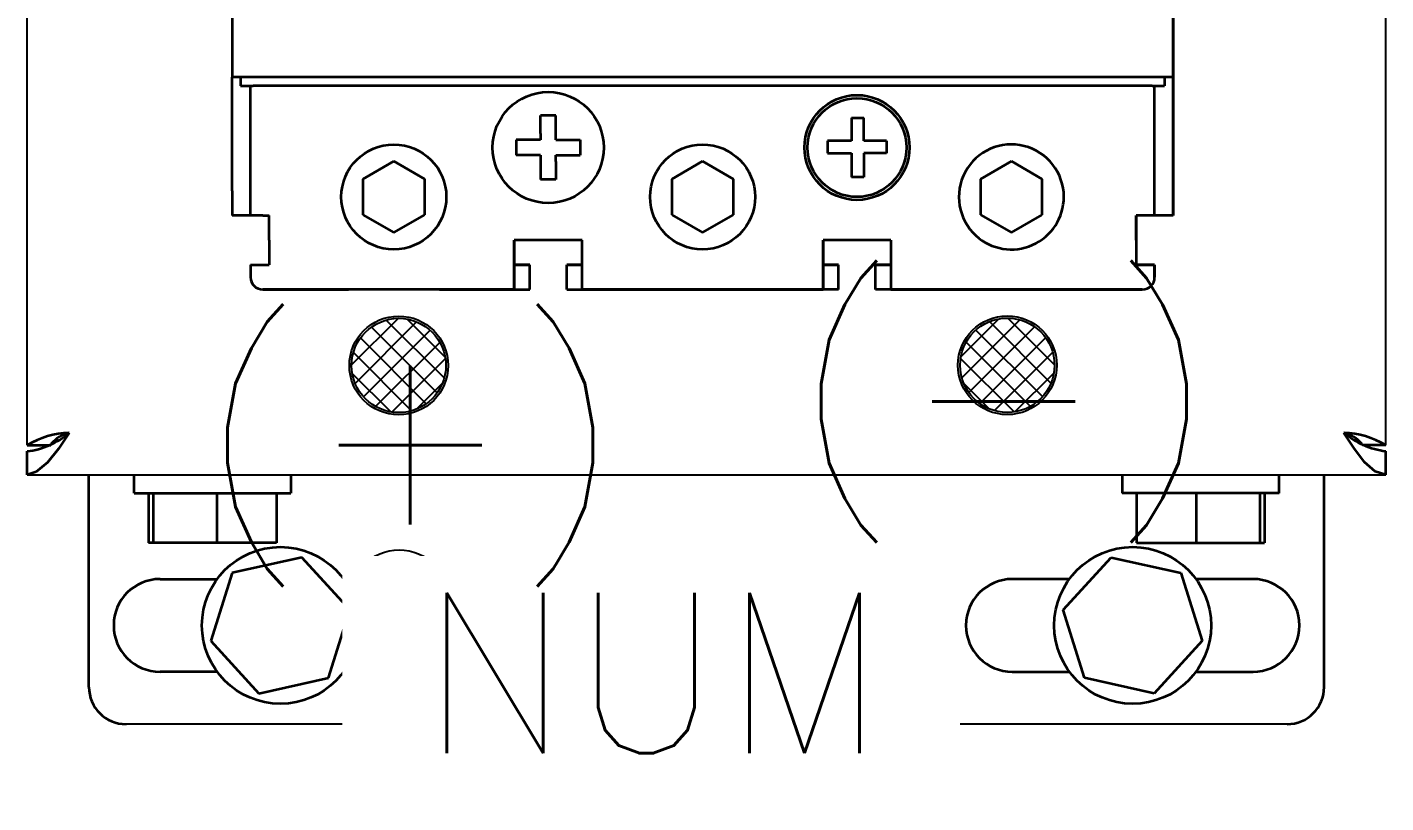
# Model space of a CAD drawing. Header units: millimetres. Extents: x -171 to 6, y 0 to 21.
# Drawn here: x -5.05 to 5.95, y 0 to 6.28 of the extents above; entities that cross this region are included whole.
import ezdxf
from ezdxf.enums import TextEntityAlignment as Align

# ---------------------------------------------------------------- set-up
doc = ezdxf.new("R2010")
doc.units = ezdxf.units.MM
doc.set_wipeout_variables(frame=1)
doc.styles.add('Romans', font='romans.shx')

msp = doc.modelspace()

# ---------------------------------------------------------------- linework, layer by layer
at = {"color": 7}
for p, q in [((-5.051, 2.897), (-5.051, 18.417)), ((5.949, 2.897), (5.949, 18.417)), ((-2.425, 3.546), (-2.046, 3.924)), ((-2.396, 3.397), (-1.898, 3.895)), ((-1.732, 3.321), (-2.264, 3.853)), ((-1.675, 3.441), (-2.144, 3.91)), ((-1.667, 3.61), (-1.975, 3.918)), ((2.508, 3.612), (2.816, 3.919)), ((2.516, 3.443), (2.985, 3.912)), ((2.572, 3.323), (3.105, 3.855)), ((3.237, 3.399), (2.739, 3.897)), ((3.265, 3.547), (2.887, 3.926)), ((-1.82, 3.232), (-2.353, 3.765)), ((-2.328, 3.288), (-1.789, 3.827)), ((3.169, 3.29), (2.63, 3.829)), ((2.661, 3.234), (3.193, 3.767)), ((-1.939, 3.175), (-2.41, 3.646)), ((-2.23, 3.21), (-1.71, 3.729)), ((3.071, 3.211), (2.551, 3.731)), ((2.78, 3.177), (3.251, 3.648)), ((-2.098, 3.165), (-1.665, 3.598)), ((2.939, 3.166), (2.506, 3.599)), ((-2.107, 3.166), (-2.419, 3.478)), ((2.948, 3.168), (3.26, 3.48)), ((-1.897, 3.19), (-1.691, 3.396)), ((2.737, 3.191), (2.531, 3.397)), ((-5.051, 2.657), (5.949, 2.657)), ((5.149, 0.637), (-4.251, 0.637))]:
    msp.add_line(p, q, dxfattribs=at)
at = {"color": 7, "lineweight": 35}
for p, q in [((-3.393, 15.437), (-3.393, 5.877)), ((4.227, 15.437), (4.227, 5.877)), ((4.227, 6.007), (4.227, 8.207)), ((4.127, 5.877), (-3.293, 5.877)), ((4.057, 5.807), (-3.223, 5.807)), ((-1.108, 4.157), (-3.143, 4.157)), ((3.977, 4.157), (1.942, 4.157))]:
    msp.add_line(p, q, dxfattribs=at)
at = {"color": 7, "lineweight": 35, "ltscale": 0.2625}
for p, q in [((4.227, 4.957), (4.227, 6.007)), ((-3.243, 4.757), (-3.243, 5.807)), ((4.077, 4.757), (4.077, 5.807))]:
    msp.add_line(p, q, dxfattribs=at)
at = {"color": 7, "lineweight": 35, "ltscale": 0.23}
msp.add_line((-3.393, 4.957), (-3.393, 5.877), dxfattribs=at)
at = {"color": 7, "lineweight": 35, "ltscale": 0.025}
for p, q in [((-3.293, 5.877), (-3.393, 5.877)), ((4.227, 5.877), (4.127, 5.877)), ((-3.323, 5.807), (-3.223, 5.807)), ((4.057, 5.807), (4.157, 5.807)), ((1.623, 5.547), (1.723, 5.547)), ((1.427, 5.361), (1.427, 5.261)), ((1.907, 5.361), (1.907, 5.261)), ((1.723, 5.067), (1.623, 5.067)), ((-3.143, 4.757), (-3.243, 4.757)), ((4.077, 4.757), (3.977, 4.757)), ((-3.243, 4.357), (-3.143, 4.357)), ((-3.243, 4.357), (-3.243, 4.257)), ((4.077, 4.357), (3.977, 4.357)), ((4.077, 4.257), (4.077, 4.357)), ((4.077, 4.357), (4.077, 4.257))]:
    msp.add_line(p, q, dxfattribs=at)
at = {"color": 7, "lineweight": 35, "ltscale": 0.0175}
for p, q in [((-3.323, 5.877), (-3.323, 5.807)), ((4.157, 5.877), (4.157, 5.807))]:
    msp.add_line(p, q, dxfattribs=at)
at = {"color": 7, "lineweight": 35, "ltscale": 0.28}
msp.add_line((4.227, 5.877), (4.227, 4.757), dxfattribs=at)
at = {"color": 7, "lineweight": 35, "ltscale": 0.036399}
for p, q in [((-0.895, 5.421), (-0.895, 5.567)), ((-0.77, 5.193), (-0.77, 5.047))]:
    msp.add_line(p, q, dxfattribs=at)
at = {"color": 7, "lineweight": 35, "ltscale": 0.03125}
for p, q in [((-0.77, 5.567), (-0.895, 5.567)), ((-1.093, 5.369), (-1.093, 5.244)), ((-0.573, 5.369), (-0.573, 5.244)), ((-0.77, 5.047), (-0.895, 5.047)), ((-0.983, 4.357), (-1.108, 4.357)), ((-1.108, 4.357), (-0.983, 4.357)), ((-0.683, 4.357), (-0.558, 4.357)), ((-0.558, 4.357), (-0.683, 4.357)), ((1.517, 4.357), (1.392, 4.357)), ((1.392, 4.357), (1.517, 4.357)), ((1.817, 4.357), (1.942, 4.357)), ((1.942, 4.357), (1.817, 4.357)), ((-1.108, 4.157), (-0.983, 4.157)), ((-0.683, 4.157), (-0.558, 4.157)), ((1.517, 4.157), (1.392, 4.157)), ((1.942, 4.157), (1.817, 4.157))]:
    msp.add_line(p, q, dxfattribs=at)
at = {"color": 7, "lineweight": 35, "ltscale": 0.049375}
for p, q in [((-0.77, 5.369), (-0.77, 5.567)), ((-0.895, 5.369), (-1.093, 5.369)), ((-0.77, 5.369), (-0.573, 5.369)), ((-0.895, 5.244), (-1.093, 5.244)), ((-0.895, 5.244), (-0.895, 5.047)), ((-0.77, 5.244), (-0.573, 5.244))]:
    msp.add_line(p, q, dxfattribs=at)
at = {"color": 7, "lineweight": 35, "ltscale": 0.039743}
msp.add_line((1.623, 5.547), (1.623, 5.388), dxfattribs=at)
at = {"color": 7, "lineweight": 35, "ltscale": 0.046593}
msp.add_line((1.723, 5.361), (1.723, 5.547), dxfattribs=at)
at = {"color": 7, "lineweight": 35, "ltscale": 0.012976}
for p, q in [((-0.895, 5.421), (-0.895, 5.369)), ((-0.77, 5.193), (-0.77, 5.244))]:
    msp.add_line(p, q, dxfattribs=at)
at = {"color": 7, "lineweight": 35, "ltscale": 0.048933}
for p, q in [((1.623, 5.361), (1.427, 5.361)), ((1.427, 5.261), (1.623, 5.261))]:
    msp.add_line(p, q, dxfattribs=at)
at = {"color": 7, "lineweight": 35, "ltscale": 0.00685}
msp.add_line((1.623, 5.388), (1.623, 5.361), dxfattribs=at)
at = {"color": 7, "lineweight": 35, "ltscale": 0.046067}
for p, q in [((1.907, 5.361), (1.723, 5.361)), ((1.907, 5.261), (1.723, 5.261))]:
    msp.add_line(p, q, dxfattribs=at)
at = {"color": 7, "lineweight": 35, "ltscale": 0.072169}
for p, q in [((-2.083, 5.196), (-2.333, 5.051)), ((-1.833, 5.051), (-2.083, 5.196)), ((0.417, 5.196), (0.167, 5.051)), ((0.667, 5.051), (0.417, 5.196)), ((2.917, 5.196), (2.667, 5.051)), ((3.167, 5.051), (2.917, 5.196)), ((-2.333, 5.051), (-2.333, 4.763)), ((-1.833, 4.763), (-1.833, 5.051)), ((0.167, 5.051), (0.167, 4.763)), ((0.667, 4.763), (0.667, 5.051)), ((2.667, 5.051), (2.667, 4.763)), ((3.167, 4.763), (3.167, 5.051)), ((-2.333, 4.763), (-2.083, 4.618)), ((-2.083, 4.618), (-1.833, 4.763)), ((0.167, 4.763), (0.417, 4.618)), ((0.417, 4.618), (0.667, 4.763)), ((2.667, 4.763), (2.917, 4.618)), ((2.917, 4.618), (3.167, 4.763))]:
    msp.add_line(p, q, dxfattribs=at)
at = {"color": 7, "lineweight": 35, "ltscale": 0.048407}
msp.add_line((1.623, 5.261), (1.623, 5.067), dxfattribs=at)
at = {"color": 7, "lineweight": 35, "ltscale": 0.013912}
msp.add_line((1.723, 5.261), (1.723, 5.205), dxfattribs=at)
at = {"color": 7, "lineweight": 35, "ltscale": 0.034495}
msp.add_line((1.723, 5.205), (1.723, 5.067), dxfattribs=at)
at = {"color": 7, "lineweight": 35, "ltscale": 0.05}
for p, q in [((-3.393, 4.957), (-3.393, 4.757)), ((4.227, 4.757), (4.227, 4.957)), ((-3.093, 4.557), (-3.093, 4.757)), ((3.927, 4.557), (3.927, 4.757)), ((-3.093, 4.557), (-3.093, 4.357)), ((3.927, 4.557), (3.927, 4.357)), ((-0.983, 4.157), (-0.983, 4.357)), ((-0.983, 4.157), (-0.983, 4.357)), ((-0.683, 4.157), (-0.683, 4.357)), ((1.517, 4.157), (1.517, 4.357)), ((1.517, 4.157), (1.517, 4.357)), ((1.817, 4.157), (1.817, 4.357))]:
    msp.add_line(p, q, dxfattribs=at)
at = {"color": 7, "lineweight": 35, "ltscale": 0.0375}
for p, q in [((-3.243, 4.757), (-3.393, 4.757)), ((4.227, 4.757), (4.077, 4.757)), ((-3.243, 4.357), (-3.093, 4.357)), ((3.927, 4.357), (4.077, 4.357))]:
    msp.add_line(p, q, dxfattribs=at)
at = {"color": 7, "lineweight": 35, "ltscale": 0.0125}
for p, q in [((-3.143, 4.757), (-3.093, 4.757)), ((3.977, 4.757), (3.927, 4.757)), ((-3.143, 4.357), (-3.093, 4.357)), ((3.977, 4.357), (3.927, 4.357))]:
    msp.add_line(p, q, dxfattribs=at)
at = {"color": 7, "lineweight": 35, "ltscale": 0.099999}
msp.add_line((3.927, 4.757), (3.927, 4.357), dxfattribs=at)
at = {"color": 7, "lineweight": 35, "ltscale": 0.1}
for p, q in [((-1.108, 4.157), (-1.108, 4.557)), ((-1.108, 4.557), (-1.108, 4.157)), ((-0.558, 4.157), (-0.558, 4.557)), ((1.392, 4.557), (1.392, 4.157)), ((1.392, 4.157), (1.392, 4.557)), ((1.942, 4.557), (1.942, 4.157))]:
    msp.add_line(p, q, dxfattribs=at)
at = {"color": 7, "lineweight": 35, "ltscale": 0.1375}
for p, q in [((-0.558, 4.557), (-1.108, 4.557)), ((1.942, 4.557), (1.392, 4.557))]:
    msp.add_line(p, q, dxfattribs=at)
at = {"color": 7, "lineweight": 35, "ltscale": 0.17289}
for p, q in [((-3.143, 4.157), (-2.451, 4.157)), ((3.286, 4.157), (3.977, 4.157))]:
    msp.add_line(p, q, dxfattribs=at)
at = {"color": 7, "lineweight": 35, "ltscale": 0.18422}
for p, q in [((-1.714, 4.157), (-2.451, 4.157)), ((0.049, 4.157), (0.786, 4.157)), ((2.549, 4.157), (3.286, 4.157))]:
    msp.add_line(p, q, dxfattribs=at)
at = {"color": 7, "lineweight": 35, "ltscale": 0.15164}
for p, q in [((-1.714, 4.157), (-1.108, 4.157)), ((-0.558, 4.157), (0.049, 4.157)), ((0.786, 4.157), (1.392, 4.157)), ((1.942, 4.157), (2.549, 4.157))]:
    msp.add_line(p, q, dxfattribs=at)
at = {"color": 7, "lineweight": 35, "ltscale": 0.4875}
msp.add_line((1.392, 4.157), (-0.558, 4.157), dxfattribs=at)
at = {"color": 7, "linetype": 'Continuous', "lineweight": 35}
for p, q in [((-5.051, 2.897), (-4.861, 2.897)), ((5.949, 2.897), (5.759, 2.897)), ((-5.051, 2.657), (-5.051, 2.847)), ((5.949, 2.657), (5.949, 2.847)), ((-4.551, 0.937), (-4.551, 2.657)), ((-4.186, 2.507), (-4.186, 2.657)), ((-2.916, 2.657), (-2.916, 2.507)), ((3.814, 2.657), (3.814, 2.507)), ((5.084, 2.507), (5.084, 2.657)), ((5.449, 0.937), (5.449, 2.657)), ((-4.186, 2.507), (-2.916, 2.507)), ((-4.069, 2.507), (-4.069, 2.107)), ((-4.032, 2.507), (-4.032, 2.107)), ((-3.515, 2.507), (-3.515, 2.107)), ((-3.034, 2.507), (-3.034, 2.107)), ((5.084, 2.507), (3.814, 2.507)), ((3.931, 2.507), (3.931, 2.107)), ((4.412, 2.507), (4.412, 2.107)), ((4.929, 2.507), (4.929, 2.107)), ((4.966, 2.507), (4.966, 2.107)), ((-3.034, 2.107), (-4.069, 2.107)), ((3.931, 2.107), (4.966, 2.107)), ((-2.828, 1.988), (-3.392, 1.863)), ((-2.438, 1.562), (-2.828, 1.988)), ((3.335, 1.562), (3.725, 1.988)), ((3.725, 1.988), (4.289, 1.863)), ((-3.976, 1.812), (-3.514, 1.812)), ((-3.392, 1.863), (-3.565, 1.312)), ((-2.489, 1.812), (-2.026, 1.812)), ((3.386, 1.812), (2.924, 1.812)), ((4.289, 1.863), (4.462, 1.312)), ((4.874, 1.812), (4.411, 1.812)), ((-2.611, 1.011), (-2.438, 1.562)), ((3.508, 1.011), (3.335, 1.562)), ((-3.565, 1.312), (-3.175, 0.886)), ((4.462, 1.312), (4.072, 0.886)), ((-3.514, 1.062), (-3.976, 1.062)), ((-3.175, 0.886), (-2.611, 1.011)), ((-2.026, 1.062), (-2.489, 1.062)), ((2.924, 1.062), (3.386, 1.062)), ((4.072, 0.886), (3.508, 1.011)), ((4.411, 1.062), (4.874, 1.062))]:
    msp.add_line(p, q, dxfattribs=at)
at = {"color": 7, "linetype": 'Continuous', "lineweight": 35, "flags": 128}
for points in [[(-4.711, 2.997), (-4.797, 2.866), (-4.887, 2.756), (-4.979, 2.68), (-5.051, 2.657)], [(5.949, 2.657), (5.862, 2.684), (5.775, 2.76), (5.689, 2.874), (5.609, 2.997)]]:
    msp.add_lwpolyline(points, dxfattribs=at)
at = {"color": 7, "lineweight": 35}
for centre, radius in [((-0.833, 5.307), 0.45), ((1.667, 5.307), 0.425), ((1.667, 5.307), 0.4), ((1.667, 5.307), 0.4), ((-2.083, 4.907), 0.425), ((0.417, 4.907), 0.425)]:
    msp.add_circle(centre, radius, dxfattribs=at)
at = {"color": 7, "linetype": 'Continuous'}
for centre in [(-2.043, 3.542), (2.884, 3.544), (-2.04, 1.649)]:
    msp.add_circle(centre, 0.4, dxfattribs=at)
at = {"color": 7}
for centre in [(-2.043, 3.542), (2.884, 3.544)]:
    msp.add_circle(centre, 0.382, dxfattribs=at)
at = {"color": 7, "linetype": 'Continuous', "lineweight": 35}
for centre in [(-3.001, 1.437), (3.899, 1.437)]:
    msp.add_circle(centre, 0.635, dxfattribs=at)
at = {"color": 7, "lineweight": 35}
for centre, radius, start, end in [((2.917, 4.907), 0.425, 0, 227.4631), ((2.917, 4.907), 0.425, 227.4631, 0), ((-3.143, 4.257), 0.1, 180, 270), ((-3.143, 4.257), 0.1, 180, 270), ((3.977, 4.257), 0.1, 270, 0), ((3.977, 4.257), 0.1, 270, 0)]:
    msp.add_arc(centre, radius, start, end, dxfattribs=at)
at = {"color": 7, "linetype": 'Continuous', "lineweight": 35}
for centre, radius, start, end in [((-5.13, 3.485), 0.643, 277.0032, 310.6087), ((-4.683, 2.272), 0.726, 92.2589, 120.5202), ((-4.657, 2.746), 0.256, 102.2012, 141.0048), ((5.554, 2.745), 0.257, 39.1738, 77.7547), ((5.58, 2.272), 0.726, 59.4798, 87.7411), ((6.035, 3.504), 0.662, 229.9025, 262.4856), ((-3.976, 1.437), 0.375, 90, 270), ((-2.026, 1.437), 0.375, 270, 90), ((2.924, 1.437), 0.375, 90, 270), ((4.874, 1.437), 0.375, 270, 90), ((-4.251, 0.937), 0.3, 180, 270), ((5.149, 0.937), 0.3, 270, 0)]:
    msp.add_arc(centre, radius, start, end, dxfattribs=at)

# ---------------------------------------------------------------- texts
at = {"color": 7, "linetype": 'Continuous', "style": 'Romans'}
msp.add_text('(-)', height=1.5, dxfattribs=at).set_placement((2.855, 3.25), align=Align.MIDDLE)

# ---------------------------------------------------------------- next in the draw order: wipeouts: each hides what was drawn before it
msp.add_wipeout([(-2.5, 2), (2.5, 2), (2.5, 0), (-2.5, 0)])

# ---------------------------------------------------------------- next in the draw order: texts
msp.add_text('(+)', height=1.5, dxfattribs=at).set_placement((-1.95, 2.896), align=Align.MIDDLE)
msp.add_attdef('NUM', text='NUM', height=1.3, dxfattribs=at).set_placement((0.017, 1.052), align=Align.MIDDLE_CENTER)

doc.saveas('drawing.dxf')
